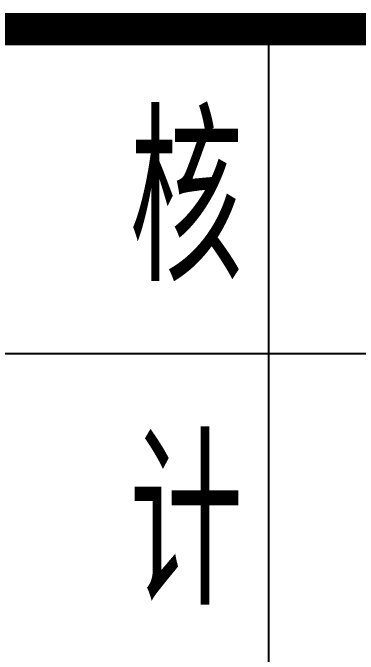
# Model space of a CAD drawing. Extents: x -55438775289 to -98440, y -7665632576 to 9496667396.
# Drawn here: x -122521 to -120925, y 82645 to 85610 of the extents above; entities that cross this region are included whole.
import ezdxf
from ezdxf.enums import TextEntityAlignment as Align

# ---------------------------------------------------------------- set-up
doc = ezdxf.new("R2010")
doc.units = 0
doc.header["$LTSCALE"] = 1000
doc.layers.add('FRAME', color=7, linetype='CONTINUOUS')
doc.styles.add('FRAME-3', font='romans.shx', dxfattribs={"width": 0.7, "bigfont": 'hztxt.shx'})

# ---------------------------------------------------------------- blocks, each defined once
blk = doc.blocks.new('a1')
at = {"layer": 'FRAME'}
for p, q in [((87519.7, 131240.1), (115319.7, 131240.1)), ((107719.7, 131240.1), (107719.7, 127240.1)), ((93119.7, 130240.1), (115319.7, 130240.1))]:
    blk.add_line(p, q, dxfattribs=at)
at = {"layer": 'FRAME', "const_width": 100}
blk.add_lwpolyline([(87519.7, 127240.1), (87519.7, 131240.1), (115319.7, 131240.1)], dxfattribs=at)
at = {"layer": 'FRAME', "style": 'FRAME-3', "width": 0.7}
for s, p in [('复    核', (106769.7, 130740.1)), ('设    计', (106769.7, 129740.1))]:
    blk.add_text(s, height=500, dxfattribs=at).set_placement(p, align=Align.MIDDLE)

msp = doc.modelspace()

# ---------------------------------------------------------------- block references
at = {"layer": 'FRAME', "xscale": 1.5, "yscale": 1.5, "zscale": 1.5}
msp.add_blockref('a1', (-282919.6, -111325.1), dxfattribs=at)

doc.saveas('drawing.dxf')
